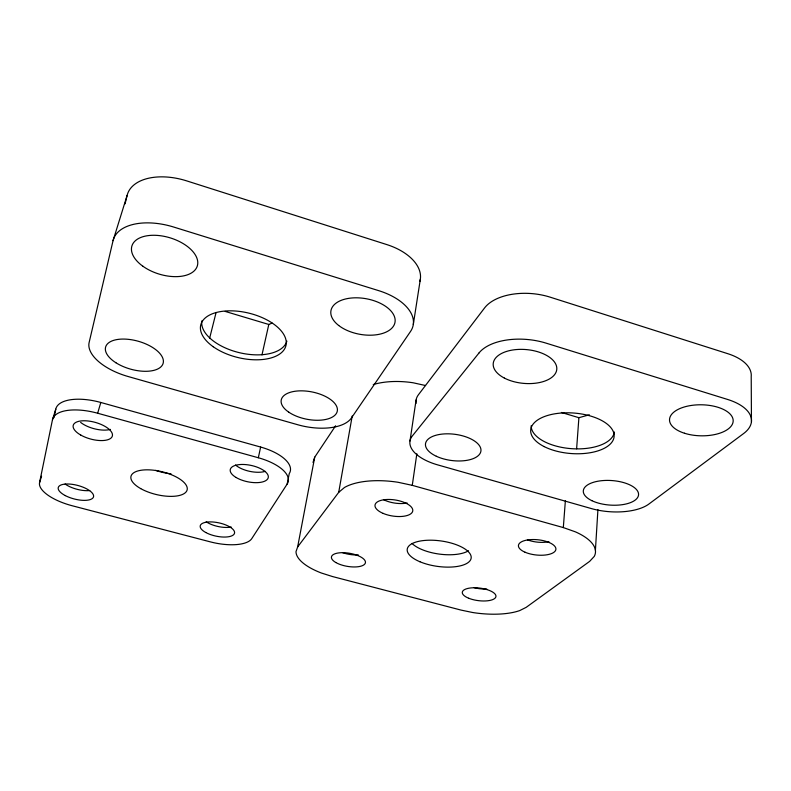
<?xml version="1.0" encoding="UTF-8"?>
<svg xmlns="http://www.w3.org/2000/svg" width="791" height="791" viewBox="0 0 791 791"><rect width="100%" height="100%" fill="white"/><g stroke="black" fill="none" stroke-linecap="round" stroke-linejoin="round"><path stroke-width="1.19" d="M595.405 550.299L597.927 509.641M576.619 448.784L578.903 417.697L589.344 414.791M335.621 425.776L314.729 457.149L297.643 546.947L296.002 551.643A53.205 20.497 9.6 0 0 321.413 573.03L332.517 576.55L461.074 610.098L472.672 612.511A52.374 19.508 7.2 0 0 519.717 610.583L526.173 607.35L589.651 561.373L594.239 556.429A58.158 23.69 5.9 0 0 575.373 531.839L563.321 527.577L565.377 500.703M563.321 527.577L412.269 485.348L416.847 453.777M409.985 441.002L416.076 400.038M413.298 324.518L420.337 279.223M297.643 546.947L338.706 492.348L352.203 416.007M287.153 484.072L289.249 473.601A39.679 17.372 12 0 0 260.635 447.053L100.813 402.471A41.399 17.946 15.4 0 0 55.775 409.184L52.473 419.744L39.55 482.678A37.414 14.347 14.7 0 0 72.218 505.756L210.357 541.875A36 13.941 12 0 0 251.756 538.641L287.153 484.072A39.866 17.155 11.9 0 0 258.331 457.752L97.659 413.228A41.597 17.728 15.3 0 0 52.473 419.744M54.035 417.599L55.775 409.184M258.331 457.752L260.635 447.053M261.979 354.882L268.802 324.468L272.124 323.094M113.054 240.672L89.136 342.463A46.807 22.652 15.8 0 0 128.013 376.486L297.811 424.757A44.761 21.772 11.2 0 0 351.431 417.974L410.529 331.449A50.97 28.298 10.3 0 0 378.76 290.673L173.634 227.027A53.551 29.672 17 0 0 113.054 240.672L127.094 195.486A52.374 30.661 17.6 0 1 186.676 180.882L386.809 244.587A49.873 29.297 10.3 0 1 419.883 281.349M125.087 203.87L127.094 195.486M209.635 338.232L216.091 312.475M97.659 413.228L100.813 402.471M39.55 482.678L41.567 476.172M313.009 462.428L314.729 457.149M338.706 492.348L344.51 487.464A58.949 25.124 8.8 0 1 398.031 482.273L412.269 485.348M425.558 385.533L413.09 382.765A56.458 27.932 8.6 0 0 373.253 384.555M225.217 311.427L268.802 324.468M561.392 412.457L578.903 417.697M751.45 421.682L751.213 376.536A48.834 25.213 0.3 0 0 727.839 353.706L550.14 297.159A48.923 27.517 4.8 0 0 484.586 307.926L418.459 394.719A42.961 21.555 7.3 0 0 416.046 403.43M286.886 341.099A43.723 22.969 13.6 0 1 239.416 352.687A43.723 22.969 13.6 0 1 201.863 320.859M614.35 432.005A41.725 20.388 4.3 0 1 571.339 448.655A41.725 20.388 4.3 0 1 531.166 425.785M407.118 502.987A18.984 8.256 8.8 0 1 383.526 499.655M486.781 589.028A16.878 6.427 7.2 0 1 474.096 587.664M358.283 554.887A17.145 6.753 9.6 0 1 342.473 552.612M548.934 541.716A18.727 7.791 5.8 0 1 527.429 539.838M468.529 550.773A32.095 13.051 7.8 0 1 439.638 554.135A32.095 13.051 7.8 0 1 412.022 543.437M231.199 527.033A17.471 6.882 12.1 0 1 206.194 521.773M110.364 429.394A20.171 8.75 15.4 0 1 80.633 422.414M265.272 471.367A19.34 8.464 12 0 1 235.51 464.989M89.739 490.558A18.153 7.079 14.8 0 1 65.129 484.043M171.014 473.789A28.605 12.102 13.7 0 1 155.689 470.378M479.079 352.885L412.368 435.92A43.762 20.695 7.4 0 0 437.799 464.92L591.411 508.583A43.357 19.271 4 0 0 648.927 504.015L743.58 433.567A49.843 24.303 1 0 0 727.572 399.445L545.938 343.096A49.962 26.558 5.2 0 0 479.079 352.885M115.901 362.743A29.89 14.465 15.8 0 0 163.005 363.731A29.89 14.465 15.8 0 0 124.207 339.072A29.89 14.465 15.8 0 0 115.901 362.743M288.794 412.18A28.585 13.902 11.2 0 0 336.264 413.614A28.585 13.902 11.2 0 0 302.745 390.863A28.585 13.902 11.2 0 0 288.794 412.18M338.706 325.487A32.55 18.064 10.3 0 0 393.414 326.228A32.55 18.064 10.3 0 0 356.81 297.811A32.55 18.064 10.3 0 0 338.706 325.487M142.894 266.241A34.191 18.935 17 0 0 197.186 266.349A34.191 18.935 17 0 0 153.77 235.273A34.191 18.935 17 0 0 142.894 266.241M213.254 346.755A43.821 22.86 13.6 0 0 284.918 348.337A43.821 22.86 13.6 0 0 231.882 310.843A43.821 22.86 13.6 0 0 213.254 346.755M436.335 456.259A27.952 13.21 7.4 0 0 480.74 451.908A27.952 13.21 7.4 0 0 442.555 434.051A27.952 13.21 7.4 0 0 436.335 456.259M591.886 500.683A27.695 12.3 4 0 0 637.803 497.213A27.695 12.3 4 0 0 603.118 480.562A27.695 12.3 4 0 0 591.886 500.683M684.462 433.231A31.828 15.513 1 0 0 733.158 421.296A31.828 15.513 1 0 0 686.44 406.396A31.828 15.513 1 0 0 684.462 433.231M504.371 378.078A31.907 16.947 5.2 0 0 556.281 371.612A31.907 16.947 5.2 0 0 514.338 349.77A31.907 16.947 5.2 0 0 504.371 378.078M544.149 446.589A41.814 20.289 4.4 0 0 613.134 440.112A41.814 20.289 4.4 0 0 559.979 413.139A41.814 20.289 4.4 0 0 544.149 446.589M468.737 598.253A16.967 6.318 7.2 0 0 495.799 597.086A16.967 6.318 7.2 0 0 472.81 587.792A16.967 6.318 7.2 0 0 468.737 598.253M383.131 513.389A19.093 8.128 8.8 0 0 412.734 511.045A19.093 8.128 8.8 0 0 385.81 499.556A19.093 8.128 8.8 0 0 383.131 513.389M335.839 562.53A17.234 6.635 9.6 0 0 364.661 564.191A17.234 6.635 9.6 0 0 344.836 552.741A17.234 6.635 9.6 0 0 335.839 562.53M525.016 552.207A18.836 7.663 5.9 0 0 555.598 550.388A18.836 7.663 5.9 0 0 530.86 539.6A18.836 7.663 5.9 0 0 525.016 552.207M419.922 561.748A32.263 12.834 7.9 0 0 470.971 558.94A32.263 12.834 7.9 0 0 426.715 540.293A32.263 12.834 7.9 0 0 419.922 561.748M80.82 435.09A20.269 8.642 15.3 0 0 112.312 436.148A20.269 8.642 15.3 0 0 85.25 420.782A20.269 8.642 15.3 0 0 80.82 435.09M205.759 532.501A17.54 6.793 12 0 0 234.185 534.004A17.54 6.793 12 0 0 212.176 521.951A17.54 6.793 12 0 0 205.759 532.501M236.034 477.448A19.429 8.365 11.9 0 0 267.783 478.763A19.429 8.365 11.9 0 0 243.925 464.485A19.429 8.365 11.9 0 0 236.034 477.448M65.307 495.601A18.233 6.99 14.7 0 0 93.506 496.906A18.233 6.99 14.7 0 0 68.886 484.023A18.233 6.99 14.7 0 0 65.307 495.601M140.729 488.62A28.901 11.766 13.5 0 0 186.814 490.796A28.901 11.766 13.5 0 0 149.628 469.884A28.901 11.766 13.5 0 0 140.729 488.62"/></g></svg>
